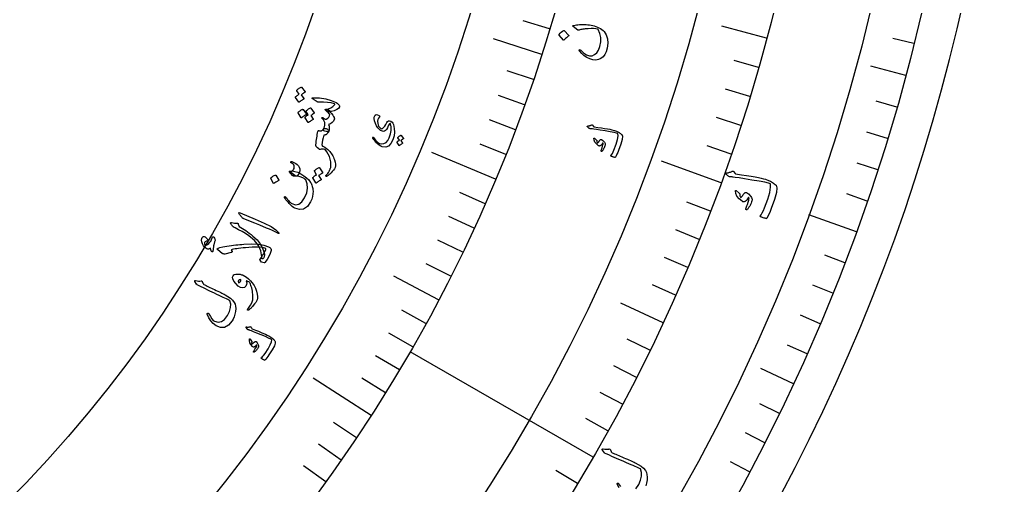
# Model space of a CAD drawing. Header units: millimetres. Extents: x -68 to 68, y -68 to 78.
# Drawn here: x 32.75 to 67.5, y -31.52 to -15.17 of the extents above; entities that cross this region are included whole.
import ezdxf

# ---------------------------------------------------------------- set-up
doc = ezdxf.new("R2010")
doc.units = ezdxf.units.MM
for name, color, linetype in [('CUT_OUTER', 1, 'Continuous'), ('ENGRAVE', 7, 'Continuous'), ('ENGRAVE_FINE', 8, 'Continuous'), ('TEXT', 5, 'Continuous')]:
    doc.layers.add(name, color=color, linetype=linetype)

msp = doc.modelspace()

# ---------------------------------------------------------------- linework, layer by layer
at = {"layer": 'CUT_OUTER'}
msp.add_arc((0.0002, -0.0002), 67.4998, 179.843006, 0.000133, dxfattribs=at)
at = {"layer": 'ENGRAVE'}
for points in [[(59.006, -15.8106), (57.4282, -15.3878)], [(51.1009, -16.3817), (49.404, -15.8377)], [(63.896, -17.1209), (62.6735, -16.7933)], [(49.4796, -20.7711), (47.239, -19.8305)], [(57.4035, -20.8932), (55.3103, -20.1313)], [(62.1607, -22.6246), (60.4956, -22.0186)], [(47.4763, -25.0133), (45.8997, -24.1827)], [(55.3641, -25.8167), (53.8836, -25.1263)], [(52.9033, -30.5437), (46.4731, -26.8313)], [(59.9523, -27.9562), (58.8052, -27.4213)], [(45.1039, -29.0741), (43.0615, -27.7575)]]:
    msp.add_lwpolyline(points, dxfattribs=at)
for radius in [66.15, 66.15, 64.3781, 61.0875, 61.0875, 58.4888, 53.6625, 53.6625, 50.8275, 45.5625, 45.5625]:
    msp.add_circle((0, 0), radius, dxfattribs=at)
at = {"layer": 'ENGRAVE_FINE'}
for points in [[(51.3785, -15.4892), (50.4479, -15.2086)], [(64.1851, -16.0031), (63.4482, -15.8194)], [(58.7211, -16.838), (57.8646, -16.5924)], [(50.8077, -17.2696), (49.8874, -16.9568)], [(58.4183, -17.8603), (57.5662, -17.5998)], [(50.4989, -18.1529), (49.5842, -17.8241)], [(63.5875, -18.2334), (62.8575, -18.0241)], [(50.1745, -19.031), (49.2657, -18.6863)], [(58.0977, -18.8771), (57.2503, -18.6017)], [(63.2596, -19.3404), (62.5334, -19.1184)], [(49.8347, -19.9039), (48.9321, -19.5433)], [(57.7594, -19.8881), (56.9169, -19.5981)], [(62.9124, -20.4415), (62.1902, -20.2068)], [(49.1091, -21.6324), (48.2196, -21.2406)], [(62.5461, -21.5363), (61.8281, -21.2891)], [(57.0301, -21.8918), (56.1983, -21.5725)], [(48.7234, -22.4876), (47.8409, -22.0802)], [(56.6393, -22.8838), (55.8132, -22.55)], [(48.3227, -23.3363), (47.4474, -22.9136)], [(56.2313, -23.8688), (55.4112, -23.5206)], [(61.7563, -23.706), (61.0474, -23.4339)], [(47.9069, -24.1783), (47.0392, -23.7403)], [(55.8062, -24.8465), (54.9922, -24.4841)], [(61.3332, -24.7802), (60.6291, -24.4958)], [(47.0309, -25.841), (46.179, -25.373)], [(60.8914, -25.8469), (60.1924, -25.5502)], [(46.5708, -26.6613), (45.7273, -26.1783)], [(54.9051, -26.779), (54.1043, -26.3884)], [(60.431, -26.9056), (59.7373, -26.5968)], [(46.0962, -27.4737), (45.2613, -26.976)], [(54.4294, -27.7331), (53.6355, -27.3286)], [(45.6072, -28.278), (44.7811, -27.7658)], [(53.9371, -28.6788), (53.1504, -28.2605)], [(59.4552, -28.9983), (58.7727, -28.6654)], [(53.4283, -29.6158), (52.649, -29.1838)], [(44.5865, -29.8615), (43.7789, -29.3206)], [(58.9401, -30.0315), (58.2635, -29.6867)], [(44.0551, -30.6401), (43.2571, -30.0851)], [(43.5098, -31.4096), (42.7217, -30.8407)], [(58.407, -31.0555), (57.7365, -30.699)], [(52.3622, -31.4624), (51.5985, -31.0035)]]:
    msp.add_lwpolyline(points, dxfattribs=at)
at = {"layer": 'TEXT'}
for points in [[(51.7175, -15.7029), (51.7153, -15.699), (51.7147, -15.6941), (51.7158, -15.6885), (51.7184, -15.682), (51.7522, -15.6407), (51.7896, -15.6033), (51.8304, -15.57), (51.8747, -15.5406), (51.8808, -15.5383), (51.8863, -15.5381), (51.8911, -15.54), (51.8953, -15.5441), (52.0493, -15.7156), (52.0525, -15.7212), (52.052, -15.7271), (52.0476, -15.7331), (52.0395, -15.7393), (52.0324, -15.7447), (52.0217, -15.7533), (52.0073, -15.7651), (51.9892, -15.7801), (51.9673, -15.7986), (51.9416, -15.821), (51.9119, -15.8471), (51.8784, -15.877), (51.8732, -15.8808), (51.8687, -15.8821), (51.865, -15.8809), (51.862, -15.8773)], [(52.2249, -15.3625), (52.2729, -15.3543), (52.3226, -15.3472), (52.3739, -15.3412), (52.427, -15.3363), (52.4819, -15.333), (52.539, -15.3316), (52.5983, -15.3321), (52.6596, -15.3346), (52.7202, -15.3389), (52.7794, -15.3459), (52.8374, -15.3556), (52.8942, -15.3678), (52.9498, -15.3828), (53.0044, -15.4005), (53.0581, -15.421), (53.1108, -15.4443), (53.1647, -15.4732), (53.2131, -15.5052), (53.2558, -15.5404), (53.2929, -15.5788), (53.3687, -15.6947), (53.4124, -15.8312), (53.4236, -15.9881), (53.4023, -16.1652), (53.3682, -16.2877), (53.3196, -16.3894), (53.2566, -16.47), (53.1793, -16.5296), (53.0925, -16.5654), (52.9995, -16.5796), (52.9003, -16.5723), (52.795, -16.5436), (52.689, -16.4949), (52.5923, -16.4319), (52.5048, -16.3546), (52.4264, -16.2632), (52.4183, -16.25), (52.415, -16.2387), (52.4166, -16.2293), (52.423, -16.2216), (52.4333, -16.2159), (52.4448, -16.2169), (52.4576, -16.2248), (52.4717, -16.2394), (52.5755, -16.3386), (52.6766, -16.4032), (52.7753, -16.4333), (52.8716, -16.4285), (52.9588, -16.3921), (53.0337, -16.3253), (53.096, -16.2283), (53.1455, -16.1011), (53.1776, -15.9389), (53.1784, -15.7863), (53.1479, -15.6433), (53.0861, -15.5102), (53.0835, -15.5071), (53.0792, -15.5041), (53.073, -15.5013), (53.0652, -15.4987), (53.0018, -15.4841), (52.9254, -15.4761), (52.8359, -15.4746), (52.7333, -15.4797), (52.6811, -15.4842), (52.6323, -15.4891), (52.587, -15.4942), (52.5451, -15.4996), (52.5068, -15.5056), (52.4721, -15.5123), (52.4411, -15.5197), (52.4138, -15.5278), (52.3998, -15.5314), (52.3876, -15.5321), (52.3772, -15.53), (52.3687, -15.5252), (52.2066, -15.3971), (52.1979, -15.387), (52.1981, -15.3779), (52.2071, -15.3697), (52.2249, -15.3625)], [(42.4899, -17.661), (42.4884, -17.6573), (42.4883, -17.6531), (42.4897, -17.6482), (42.4926, -17.6428), (42.5088, -17.6257), (42.5255, -17.6097), (42.5427, -17.5945), (42.5605, -17.5804), (42.5789, -17.5671), (42.5983, -17.5546), (42.6186, -17.543), (42.6397, -17.5321), (42.6454, -17.5307), (42.6506, -17.5312), (42.6553, -17.5336), (42.6596, -17.5379), (42.7792, -17.7035), (42.7802, -17.7071), (42.7786, -17.7111), (42.7743, -17.7156), (42.7673, -17.7204), (42.7615, -17.7233), (42.7531, -17.7285), (42.7421, -17.7359), (42.7284, -17.7456), (42.7119, -17.7575), (42.6924, -17.7719), (42.6699, -17.7886), (42.6443, -17.8076), (42.7359, -17.9383), (42.7382, -17.9436), (42.7371, -17.9486), (42.7328, -17.9535), (42.7251, -17.9582), (42.7184, -17.9622), (42.7082, -17.9687), (42.6945, -17.9777), (42.6773, -17.9892), (42.6564, -18.0034), (42.6318, -18.0205), (42.6034, -18.0406), (42.5713, -18.0637), (42.5668, -18.0656), (42.563, -18.0656), (42.56, -18.0639), (42.5578, -18.0604), (42.4468, -17.8945), (42.4452, -17.8908), (42.4451, -17.8865), (42.4466, -17.8817), (42.4495, -17.8762), (42.4625, -17.8614), (42.4761, -17.8475), (42.4905, -17.8345), (42.5056, -17.8223), (42.5213, -17.811), (42.5374, -17.8005), (42.5539, -17.7908), (42.5709, -17.7818)], [(43.0493, -17.9057), (43.2904, -17.9135), (43.5077, -17.9445), (43.7014, -17.9993), (43.8712, -18.0782), (43.8824, -18.0845), (43.8938, -18.0916), (43.9053, -18.0995), (43.9169, -18.1083), (43.9284, -18.1176), (43.9396, -18.1273), (43.9506, -18.1374), (43.9612, -18.1478), (43.9786, -18.1686), (43.9887, -18.189), (43.9916, -18.209), (43.9872, -18.2284), (43.9523, -18.2796), (43.8927, -18.3246), (43.8085, -18.3631), (43.6995, -18.3952), (43.6835, -18.3987), (43.6644, -18.3991), (43.6423, -18.3963), (43.6172, -18.3904), (43.6053, -18.3865), (43.5935, -18.3826), (43.582, -18.3785), (43.5706, -18.3744), (43.5594, -18.3701), (43.5486, -18.3655), (43.5381, -18.3605), (43.5278, -18.3552), (43.5106, -18.3445), (43.4993, -18.3345), (43.494, -18.3251), (43.4946, -18.3163), (43.4977, -18.3125), (43.5036, -18.3096), (43.5123, -18.3075), (43.5236, -18.3062), (43.6085, -18.295), (43.688, -18.2646), (43.7621, -18.215), (43.8308, -18.1461), (43.8325, -18.1403), (43.8305, -18.1348), (43.8246, -18.1296), (43.8149, -18.1246), (43.704, -18.0896), (43.5741, -18.0683), (43.4252, -18.0605), (43.2574, -18.0661), (43.2457, -18.0638), (43.2278, -18.0568), (43.2039, -18.0451), (43.1739, -18.0288), (43.1568, -18.0188), (43.1395, -18.008), (43.1221, -17.9964), (43.1047, -17.9839), (43.0872, -17.971), (43.0699, -17.9581), (43.0528, -17.9451), (43.0359, -17.932), (43.0319, -17.9285), (43.0297, -17.9245), (43.0293, -17.92), (43.0306, -17.9151), (43.033, -17.9114), (43.037, -17.9086), (43.0424, -17.9067), (43.0493, -17.9057)], [(42.5361, -18.4416), (42.5345, -18.4379), (42.5345, -18.4336), (42.536, -18.4288), (42.539, -18.4233), (42.5555, -18.4064), (42.5725, -18.3904), (42.5901, -18.3754), (42.6081, -18.3614), (42.6268, -18.3482), (42.6464, -18.3359), (42.6669, -18.3245), (42.6883, -18.3138), (42.6952, -18.3119), (42.7009, -18.3119), (42.7055, -18.3139), (42.709, -18.3178), (42.8258, -18.4859), (42.8271, -18.4908), (42.8253, -18.4956), (42.8205, -18.5003), (42.8126, -18.5049), (42.8059, -18.5089), (42.7956, -18.5154), (42.7818, -18.5243), (42.7644, -18.5357), (42.7433, -18.5498), (42.7185, -18.5668), (42.6898, -18.5868), (42.6574, -18.6098), (42.6524, -18.6125), (42.6484, -18.6132), (42.6453, -18.6118), (42.643, -18.6084)], [(42.8159, -18.3932), (42.8144, -18.3894), (42.8144, -18.3851), (42.8159, -18.3802), (42.8189, -18.3748), (42.8354, -18.3577), (42.8524, -18.3415), (42.8699, -18.3264), (42.8879, -18.3122), (42.9066, -18.2989), (42.9262, -18.2864), (42.9467, -18.2748), (42.9681, -18.264), (42.9738, -18.2626), (42.979, -18.2631), (42.9837, -18.2656), (42.9879, -18.27), (43.1051, -18.4382), (43.106, -18.4419), (43.1043, -18.4459), (43.0999, -18.4504), (43.0928, -18.4552), (43.0881, -18.4584), (43.0807, -18.4633), (43.0706, -18.47), (43.0579, -18.4786), (43.0427, -18.489), (43.0252, -18.5013), (43.0052, -18.5154), (42.9829, -18.5315), (43.0689, -18.6553), (43.0702, -18.6602), (43.0684, -18.665), (43.0636, -18.6697), (43.0556, -18.6743), (43.0489, -18.6784), (43.0386, -18.6849), (43.0247, -18.6939), (43.0073, -18.7054), (42.9861, -18.7196), (42.9612, -18.7367), (42.9325, -18.7569), (42.8999, -18.7799), (42.8953, -18.7818), (42.8916, -18.7819), (42.8886, -18.7801), (42.8864, -18.7765), (42.7799, -18.609), (42.7784, -18.6052), (42.7784, -18.6009), (42.78, -18.596), (42.783, -18.5906), (42.7947, -18.5785), (42.8067, -18.5667), (42.8191, -18.5552), (42.8318, -18.544), (42.8449, -18.5333), (42.8586, -18.5232), (42.8727, -18.5138), (42.8872, -18.5051)], [(43.5053, -18.3085), (43.537, -18.3069), (43.5702, -18.3134), (43.605, -18.328), (43.6413, -18.3508), (43.6552, -18.3614), (43.6622, -18.3689), (43.6626, -18.3732), (43.6562, -18.3744), (43.6455, -18.3748), (43.6402, -18.377), (43.6403, -18.3813), (43.6457, -18.3875), (43.7064, -18.4551), (43.7531, -18.5139), (43.7858, -18.5637), (43.8046, -18.6045), (43.8099, -18.621), (43.8124, -18.6373), (43.8123, -18.6534), (43.8094, -18.6692), (43.7817, -18.7278), (43.7377, -18.7772), (43.6774, -18.8173), (43.6008, -18.8481), (43.623, -18.9108), (43.6325, -18.9717), (43.6295, -19.0306), (43.6138, -19.0874), (43.6, -19.0988), (43.5722, -19.1013), (43.5306, -19.0948), (43.4751, -19.0794), (43.4442, -19.0654), (43.4257, -19.0483), (43.4194, -19.0282), (43.4253, -19.0049), (43.4385, -18.979), (43.4498, -18.9539), (43.4593, -18.9298), (43.467, -18.9066), (43.4729, -18.8845), (43.4772, -18.8637), (43.4798, -18.8443), (43.4807, -18.8262), (43.4736, -18.7765), (43.4554, -18.729), (43.4264, -18.6838), (43.3864, -18.6407), (43.375, -18.629), (43.3698, -18.6186), (43.3708, -18.6097), (43.378, -18.6023), (43.3889, -18.597), (43.3997, -18.5966), (43.4106, -18.6013), (43.4216, -18.611), (43.4518, -18.6383), (43.4784, -18.6553), (43.5014, -18.662), (43.5206, -18.6584), (43.5766, -18.6221), (43.6172, -18.5836), (43.6426, -18.5429), (43.6527, -18.5001), (43.652, -18.497), (43.6502, -18.4928), (43.6474, -18.4875), (43.6434, -18.4812), (43.6322, -18.4685), (43.6042, -18.4403), (43.5595, -18.3967), (43.498, -18.3376), (43.4957, -18.3348), (43.494, -18.331), (43.4931, -18.3262), (43.4928, -18.3206), (43.4941, -18.3163), (43.4967, -18.3129), (43.5004, -18.3103), (43.5053, -18.3085)], [(45.3966, -18.5809), (45.3627, -18.6201), (45.3412, -18.6706), (45.3321, -18.7324), (45.3354, -18.8055), (45.3465, -18.8557), (45.3656, -18.9017), (45.3926, -18.9433), (45.4275, -18.9807), (45.4353, -18.9863), (45.4442, -18.9902), (45.4542, -18.9925), (45.4653, -18.9932), (45.5047, -18.9834), (45.543, -18.9553), (45.5802, -18.9089), (45.6163, -18.8442), (45.6511, -18.78), (45.6841, -18.7365), (45.7153, -18.7138), (45.7449, -18.7118), (45.7969, -18.7316), (45.8386, -18.7605), (45.8699, -18.7987), (45.8908, -18.8462), (45.9188, -18.9816), (45.9247, -19.1162), (45.9085, -19.2501), (45.8702, -19.383), (45.8021, -19.5171), (45.7171, -19.6027), (45.6153, -19.6398), (45.4969, -19.6285), (45.439, -19.6058), (45.3807, -19.5709), (45.3218, -19.5236), (45.2623, -19.4641), (45.2467, -19.4456), (45.2318, -19.4272), (45.2177, -19.4087), (45.2045, -19.3903), (45.192, -19.3719), (45.1802, -19.3532), (45.1691, -19.3343), (45.1587, -19.3152), (45.1551, -19.3058), (45.155, -19.2988), (45.1584, -19.294), (45.1655, -19.2917), (45.1728, -19.2918), (45.1794, -19.2939), (45.1852, -19.2979), (45.1901, -19.3038), (45.2583, -19.4012), (45.3273, -19.4713), (45.3973, -19.514), (45.4682, -19.5293), (45.555, -19.5175), (45.6297, -19.4774), (45.6924, -19.4091), (45.7428, -19.3125), (45.7867, -19.18), (45.8088, -19.0535), (45.8093, -18.9331), (45.7882, -18.819), (45.7855, -18.8116), (45.7814, -18.8075), (45.7759, -18.8068), (45.7691, -18.8095), (45.7521, -18.8248), (45.7307, -18.8546), (45.705, -18.899), (45.6748, -18.9579), (45.6415, -19.0167), (45.6075, -19.058), (45.573, -19.0818), (45.5379, -19.0882), (45.502, -19.0829), (45.467, -19.0709), (45.433, -19.0523), (45.3999, -19.027), (45.34, -18.9651), (45.2909, -18.8936), (45.2525, -18.8125), (45.2248, -18.7219), (45.2191, -18.6985), (45.2148, -18.6763), (45.2121, -18.6554), (45.2109, -18.6358), (45.2112, -18.6175), (45.2127, -18.6005), (45.2155, -18.5849), (45.2196, -18.5706), (45.2466, -18.5192), (45.2835, -18.4961), (45.3305, -18.5012), (45.3876, -18.5345), (45.4012, -18.5477), (45.4073, -18.5598), (45.4058, -18.5709), (45.3966, -18.5809)], [(43.6157, -19.0832), (43.5997, -19.1157), (43.5824, -19.1435), (43.5636, -19.1666), (43.5435, -19.185), (43.5333, -19.1927), (43.5223, -19.1993), (43.5105, -19.2047), (43.498, -19.209), (43.4848, -19.2126), (43.4712, -19.2158), (43.4572, -19.2186), (43.4426, -19.2211), (43.4167, -19.3147), (43.397, -19.4024), (43.3836, -19.4841), (43.3764, -19.5599), (43.3779, -19.5771), (43.384, -19.5917), (43.3947, -19.6037), (43.4101, -19.613), (43.4746, -19.6485), (43.5311, -19.6855), (43.5797, -19.724), (43.6204, -19.764), (43.6504, -19.7991), (43.6789, -19.8356), (43.7058, -19.8734), (43.7311, -19.9127), (43.7547, -19.9532), (43.7765, -19.9951), (43.7963, -20.0383), (43.8143, -20.0827), (43.8412, -20.1656), (43.8537, -20.2391), (43.8519, -20.3033), (43.8359, -20.3579), (43.8104, -20.4056), (43.7783, -20.4532), (43.7396, -20.5005), (43.6943, -20.5476), (43.6702, -20.5697), (43.6476, -20.5896), (43.6266, -20.6073), (43.607, -20.6227), (43.589, -20.6362), (43.5727, -20.6479), (43.558, -20.6577), (43.5449, -20.6657), (43.5351, -20.6696), (43.5262, -20.6704), (43.5182, -20.6681), (43.511, -20.6625), (43.5064, -20.6552), (43.5062, -20.6473), (43.5103, -20.639), (43.5188, -20.6301), (43.5529, -20.5957), (43.5813, -20.5634), (43.6039, -20.5333), (43.6207, -20.5052), (43.6287, -20.4903), (43.6365, -20.4743), (43.6443, -20.457), (43.652, -20.4386), (43.6595, -20.419), (43.667, -20.3983), (43.6744, -20.3764), (43.6817, -20.3533), (43.6907, -20.3015), (43.6906, -20.2364), (43.6814, -20.1583), (43.663, -20.0671), (43.6349, -19.9728), (43.5967, -19.8852), (43.5484, -19.8044), (43.49, -19.7304), (43.4876, -19.7274), (43.4847, -19.7255), (43.4814, -19.7246), (43.4775, -19.7247), (43.4315, -19.7181), (43.3886, -19.7161), (43.3485, -19.7185), (43.3115, -19.7254), (43.2908, -19.7226), (43.2611, -19.7037), (43.2224, -19.6687), (43.1746, -19.6176), (43.1665, -19.6052), (43.1612, -19.5919), (43.1588, -19.5778), (43.1594, -19.5627), (43.1669, -19.4999), (43.1749, -19.4381), (43.1831, -19.3776), (43.1918, -19.3181), (43.201, -19.2597), (43.211, -19.2019), (43.222, -19.1449), (43.2337, -19.0886), (43.2379, -19.0757), (43.2445, -19.067), (43.2536, -19.0626), (43.2653, -19.0624), (43.2891, -19.0679), (43.3117, -19.0704), (43.3332, -19.0698), (43.3535, -19.0662), (43.3721, -19.0579), (43.3906, -19.0443), (43.409, -19.0252), (43.4272, -19.0007), (43.4387, -18.9898), (43.454, -18.9836), (43.4732, -18.9823), (43.4961, -18.9857), (43.5204, -18.9929), (43.5436, -19.0027), (43.5656, -19.0151), (43.5865, -19.0302), (43.6027, -19.0454), (43.613, -19.0594), (43.6173, -19.072), (43.6157, -19.0832)], [(52.7185, -18.9014), (52.7386, -18.8987), (52.7578, -18.8953), (52.7764, -18.8912), (52.7942, -18.8865), (52.8113, -18.8808), (52.8277, -18.8743), (52.8434, -18.8669), (52.8584, -18.8586), (52.8661, -18.8561), (52.8737, -18.857), (52.8811, -18.8614), (52.8885, -18.8693), (52.9258, -18.9142), (52.93, -18.9188), (52.9336, -18.9223), (52.9368, -18.9247), (52.9394, -18.9261), (53.0766, -18.9462), (53.2003, -18.9651), (53.3105, -18.9829), (53.4072, -18.9995), (53.4902, -19.0151), (53.5595, -19.0297), (53.6149, -19.0434), (53.6566, -19.0562), (53.734, -19.0837), (53.758, -19.0938), (53.7818, -19.1051), (53.8052, -19.1177), (53.8282, -19.1315), (53.851, -19.1466), (53.8733, -19.1631), (53.8952, -19.181), (53.9167, -19.2004), (53.9371, -19.2615), (53.9247, -19.3759), (53.8793, -19.5434), (53.8003, -19.7638), (53.7727, -19.8315), (53.7453, -19.8935), (53.7182, -19.9498), (53.6914, -20.0003), (53.6875, -20.0043), (53.6832, -20.0066), (53.6784, -20.0072), (53.6731, -20.006), (53.6485, -19.9985), (53.6262, -19.9915), (53.6061, -19.985), (53.5884, -19.9789), (53.5727, -19.9734), (53.5588, -19.9682), (53.5469, -19.9633), (53.5368, -19.9588), (53.5313, -19.956), (53.5288, -19.9527), (53.5294, -19.949), (53.5331, -19.9449), (53.5579, -19.9122), (53.5836, -19.8678), (53.6104, -19.8116), (53.638, -19.7436), (53.7132, -19.5378), (53.7618, -19.3732), (53.7841, -19.2498), (53.7805, -19.168), (53.7324, -19.1509), (53.6416, -19.1296), (53.5081, -19.1038), (53.3318, -19.0735), (53.155, -19.0443), (53.021, -19.0226), (52.93, -19.0085), (52.8819, -19.0021), (52.8686, -19.0007), (52.8561, -18.9994), (52.8445, -18.9982), (52.8338, -18.9971), (52.824, -18.9961), (52.8153, -18.9952), (52.8076, -18.9946), (52.801, -18.9941), (52.7869, -18.9921), (52.7743, -18.9879), (52.763, -18.9817), (52.7532, -18.9734), (52.7039, -18.9224), (52.7007, -18.9185), (52.699, -18.9149), (52.6987, -18.9116), (52.6999, -18.9087), (52.7032, -18.9057), (52.7075, -18.9035), (52.7126, -18.9021), (52.7185, -18.9014)], [(46.0448, -19.3141), (46.0438, -19.3116), (46.0437, -19.3086), (46.0447, -19.3053), (46.0467, -19.3015), (46.0578, -19.2896), (46.0692, -19.2784), (46.081, -19.2679), (46.093, -19.258), (46.1056, -19.2487), (46.1187, -19.24), (46.1324, -19.2318), (46.1468, -19.2242), (46.1506, -19.2232), (46.1541, -19.2235), (46.1572, -19.2251), (46.16, -19.228), (46.2382, -19.3414), (46.2389, -19.3438), (46.2377, -19.3466), (46.2348, -19.3497), (46.23, -19.3531), (46.2261, -19.3551), (46.2204, -19.3587), (46.213, -19.3639), (46.2037, -19.3706), (46.1925, -19.379), (46.1792, -19.389), (46.164, -19.4007), (46.1466, -19.414), (46.2066, -19.5033), (46.2081, -19.5068), (46.2073, -19.5103), (46.2044, -19.5137), (46.1991, -19.517), (46.1946, -19.5198), (46.1877, -19.5244), (46.1785, -19.5307), (46.1668, -19.5387), (46.1527, -19.5486), (46.136, -19.5606), (46.1168, -19.5747), (46.095, -19.5909), (46.0919, -19.5922), (46.0894, -19.5923), (46.0874, -19.5911), (46.086, -19.5887), (46.0132, -19.4754), (46.0122, -19.4728), (46.0122, -19.4699), (46.0132, -19.4666), (46.0152, -19.4628), (46.0241, -19.4525), (46.0334, -19.4427), (46.0432, -19.4336), (46.0534, -19.4252), (46.0641, -19.4172), (46.075, -19.4099), (46.0862, -19.403), (46.0977, -19.3967)], [(52.9334, -19.3323), (52.9349, -19.3296), (52.937, -19.3275), (52.9397, -19.326), (52.9431, -19.3253), (52.9458, -19.3256), (52.9485, -19.3264), (52.9513, -19.3276), (52.9542, -19.3293), (53.0257, -19.3925), (53.0327, -19.3996), (53.0376, -19.4062), (53.0405, -19.4122), (53.0414, -19.4178), (53.0399, -19.4394), (53.0411, -19.4588), (53.0452, -19.4759), (53.0522, -19.4907), (53.0571, -19.495), (53.0643, -19.4943), (53.0737, -19.4887), (53.0854, -19.4781), (53.0916, -19.4705), (53.0978, -19.4625), (53.1039, -19.4542), (53.1098, -19.4455), (53.1158, -19.4363), (53.1217, -19.4265), (53.1276, -19.4162), (53.1334, -19.4054), (53.1645, -19.3718), (53.2033, -19.3715), (53.2498, -19.4046), (53.3039, -19.4712), (53.3183, -19.4958), (53.3282, -19.5183), (53.3338, -19.5388), (53.3349, -19.5572), (53.3322, -19.576), (53.3248, -19.6007), (53.3128, -19.6312), (53.2961, -19.6676), (53.2872, -19.686), (53.2781, -19.7032), (53.2687, -19.7192), (53.2591, -19.734), (53.2495, -19.7478), (53.2403, -19.7605), (53.2315, -19.7722), (53.223, -19.783), (53.216, -19.789), (53.2092, -19.7926), (53.2026, -19.7938), (53.1962, -19.7926), (53.1903, -19.7894), (53.187, -19.7848), (53.1862, -19.7789), (53.1878, -19.7717), (53.1945, -19.7494), (53.2024, -19.7242), (53.2115, -19.6961), (53.222, -19.6651), (53.2414, -19.6074), (53.2544, -19.5615), (53.2609, -19.5274), (53.2611, -19.5053), (53.2602, -19.5021), (53.2582, -19.4998), (53.2552, -19.4985), (53.2513, -19.4981), (53.2485, -19.4987), (53.2455, -19.5005), (53.2423, -19.5035), (53.2388, -19.5078), (53.2111, -19.5491), (53.1986, -19.5661), (53.1856, -19.5797), (53.172, -19.59), (53.1578, -19.597), (53.1424, -19.6017), (53.1281, -19.6025), (53.1147, -19.5994), (53.1022, -19.5925), (53.0239, -19.5312), (52.9696, -19.4675), (52.9395, -19.4012), (52.9334, -19.3323)], [(42.2769, -20.1645), (42.2832, -20.1552), (42.2914, -20.15), (42.3015, -20.1488), (42.3134, -20.1517), (42.3874, -20.1817), (42.4509, -20.2165), (42.5039, -20.2561), (42.5464, -20.3006), (42.5765, -20.3495), (42.5927, -20.4025), (42.5947, -20.4597), (42.5827, -20.5209), (42.5688, -20.5613), (42.5504, -20.5969), (42.5277, -20.6279), (42.5005, -20.6541), (42.4863, -20.6609), (42.4693, -20.6606), (42.4494, -20.6532), (42.4267, -20.6386), (42.2853, -20.5319), (42.2747, -20.5237), (42.2675, -20.5162), (42.2638, -20.5095), (42.2635, -20.5035), (42.2663, -20.4984), (42.2718, -20.4943), (42.28, -20.4911), (42.2909, -20.489), (42.3159, -20.482), (42.3389, -20.4686), (42.3598, -20.4488), (42.3788, -20.4227), (42.3934, -20.393), (42.4013, -20.3627), (42.4026, -20.3317), (42.3971, -20.3), (42.3837, -20.2685), (42.362, -20.241), (42.3321, -20.2174), (42.294, -20.1977), (42.2829, -20.1909), (42.2763, -20.183), (42.2743, -20.1742), (42.2769, -20.1645)], [(42.6356, -20.5795), (42.7413, -20.6459), (42.8327, -20.7182), (42.9098, -20.7965), (42.9724, -20.8809), (42.9905, -20.913), (43.0067, -20.9469), (43.0209, -20.9825), (43.033, -21.02), (43.0431, -21.0594), (43.051, -21.1009), (43.0568, -21.1444), (43.0604, -21.19), (43.0588, -21.2834), (43.0438, -21.3771), (43.0154, -21.4711), (42.9735, -21.5653), (42.862, -21.7293), (42.7316, -21.8204), (42.5829, -21.8387), (42.4161, -21.7845), (42.3765, -21.7599), (42.3309, -21.7239), (42.2793, -21.6764), (42.2217, -21.6174), (42.1966, -21.5904), (42.1729, -21.5641), (42.1506, -21.5385), (42.1297, -21.5137), (42.11, -21.4895), (42.0915, -21.4659), (42.0741, -21.4429), (42.0578, -21.4205), (42.0543, -21.4142), (42.0528, -21.4077), (42.0534, -21.4009), (42.056, -21.3939), (42.0591, -21.3894), (42.0632, -21.386), (42.0683, -21.3838), (42.0745, -21.3828), (42.0802, -21.3828), (42.0862, -21.3849), (42.0924, -21.389), (42.0989, -21.3952), (42.1351, -21.4402), (42.1686, -21.4808), (42.1994, -21.5167), (42.2275, -21.5482), (42.2533, -21.5749), (42.2769, -21.5966), (42.2984, -21.6134), (42.3178, -21.6253), (42.4457, -21.6661), (42.5627, -21.6471), (42.6686, -21.568), (42.7632, -21.4286), (42.8393, -21.2495), (42.8714, -21.0834), (42.8599, -20.9308), (42.8047, -20.7917), (42.8014, -20.7864), (42.7967, -20.7808), (42.7905, -20.7748), (42.783, -20.7684), (42.6986, -20.7212), (42.6039, -20.6872), (42.499, -20.6663), (42.3839, -20.6585), (42.3711, -20.6581), (42.3591, -20.6546), (42.348, -20.6481), (42.3377, -20.6385), (42.236, -20.513), (42.2288, -20.503), (42.2269, -20.4952), (42.2302, -20.4897), (42.2387, -20.4865), (42.3258, -20.4798), (42.421, -20.493), (42.5243, -20.5263), (42.6356, -20.5795)], [(43.1136, -20.4866), (43.1123, -20.4828), (43.1125, -20.4784), (43.1142, -20.4735), (43.1174, -20.468), (43.1348, -20.451), (43.1526, -20.4351), (43.1709, -20.4201), (43.1897, -20.4062), (43.2091, -20.3932), (43.2294, -20.3811), (43.2505, -20.3698), (43.2724, -20.3594), (43.2782, -20.3581), (43.2834, -20.3588), (43.288, -20.3615), (43.292, -20.3661), (43.4016, -20.541), (43.4023, -20.5448), (43.4004, -20.5489), (43.3958, -20.5533), (43.3885, -20.558), (43.3825, -20.5608), (43.3737, -20.5658), (43.3622, -20.573), (43.3478, -20.5825), (43.3304, -20.5942), (43.3099, -20.6082), (43.2862, -20.6246), (43.2593, -20.6433), (43.3429, -20.7812), (43.3448, -20.7867), (43.3435, -20.7919), (43.3388, -20.7967), (43.3307, -20.8013), (43.3238, -20.8052), (43.3131, -20.8115), (43.2988, -20.8203), (43.2807, -20.8315), (43.2588, -20.8453), (43.233, -20.862), (43.2032, -20.8817), (43.1694, -20.9043), (43.1647, -20.906), (43.1609, -20.906), (43.158, -20.9041), (43.156, -20.9004), (43.0552, -20.7255), (43.0538, -20.7216), (43.054, -20.7172), (43.0558, -20.7123), (43.0591, -20.7068), (43.0731, -20.692), (43.0877, -20.6782), (43.103, -20.6653), (43.119, -20.6533), (43.1354, -20.6423), (43.1523, -20.632), (43.1695, -20.6226), (43.1872, -20.614)], [(57.5969, -20.5491), (57.626, -20.5452), (57.654, -20.5404), (57.681, -20.5344), (57.7068, -20.5275), (57.7316, -20.5194), (57.7554, -20.51), (57.7782, -20.4992), (57.8001, -20.4872), (57.8112, -20.4835), (57.8222, -20.4849), (57.8331, -20.4912), (57.8437, -20.5026), (57.8983, -20.5677), (57.9043, -20.5743), (57.9097, -20.5793), (57.9142, -20.5829), (57.9181, -20.5849), (58.1176, -20.6139), (58.2976, -20.6411), (58.4579, -20.6667), (58.5986, -20.6906), (58.7194, -20.713), (58.8202, -20.734), (58.9009, -20.7538), (58.9615, -20.7722), (59.0742, -20.8119), (59.1092, -20.8265), (59.1438, -20.8429), (59.1779, -20.8611), (59.2115, -20.881), (59.2446, -20.9029), (59.2771, -20.9269), (59.309, -20.953), (59.3404, -20.9811), (59.3702, -21.07), (59.3524, -21.2367), (59.2863, -21.4808), (59.1711, -21.8019), (59.1308, -21.9005), (59.0908, -21.9908), (59.0511, -22.0727), (59.0119, -22.1461), (59.0063, -22.152), (58.9999, -22.1554), (58.993, -22.1562), (58.9853, -22.1545), (58.9496, -22.1435), (58.9171, -22.1332), (58.888, -22.1236), (58.8622, -22.1148), (58.8393, -22.1066), (58.8192, -22.099), (58.8019, -22.0919), (58.7872, -22.0853), (58.7792, -22.0812), (58.7756, -22.0764), (58.7765, -22.071), (58.7819, -22.065), (58.818, -22.0175), (58.8557, -21.9529), (58.8947, -21.8712), (58.9351, -21.7723), (59.0447, -21.4728), (59.1153, -21.2331), (59.1476, -21.0535), (59.1422, -20.9344), (59.0722, -20.9097), (58.94, -20.8789), (58.7457, -20.8418), (58.4893, -20.7982), (58.232, -20.756), (58.0372, -20.7247), (57.9048, -20.7042), (57.8348, -20.6949), (57.8154, -20.6929), (57.7973, -20.6911), (57.7805, -20.6893), (57.7649, -20.6877), (57.7506, -20.6862), (57.738, -20.685), (57.7268, -20.684), (57.7172, -20.6833), (57.6967, -20.6804), (57.6783, -20.6744), (57.6619, -20.6654), (57.6476, -20.6533), (57.5757, -20.5794), (57.571, -20.5738), (57.5685, -20.5687), (57.5681, -20.5639), (57.5698, -20.5596), (57.5747, -20.5554), (57.5808, -20.5522), (57.5882, -20.5501), (57.5969, -20.5491)], [(41.5731, -20.7416), (41.5718, -20.7378), (41.572, -20.7335), (41.5738, -20.7287), (41.577, -20.7234), (41.6126, -20.6923), (41.6507, -20.6651), (41.6912, -20.642), (41.7342, -20.6228), (41.7398, -20.6217), (41.7446, -20.6223), (41.7485, -20.6247), (41.7516, -20.6289), (41.8601, -20.8012), (41.862, -20.8066), (41.8606, -20.8117), (41.856, -20.8163), (41.8479, -20.8205), (41.841, -20.8242), (41.8304, -20.8301), (41.8161, -20.8383), (41.7981, -20.8488), (41.7763, -20.8618), (41.7505, -20.8775), (41.7208, -20.896), (41.6872, -20.9172), (41.6821, -20.9197), (41.678, -20.9202), (41.6749, -20.9187), (41.6729, -20.9151)], [(57.9106, -21.1736), (57.9127, -21.1696), (57.9158, -21.1665), (57.9198, -21.1645), (57.9247, -21.1634), (57.9286, -21.1639), (57.9326, -21.165), (57.9366, -21.1668), (57.9408, -21.1693), (58.0448, -21.2611), (58.055, -21.2714), (58.0622, -21.2809), (58.0664, -21.2897), (58.0677, -21.2977), (58.0654, -21.3291), (58.0673, -21.3573), (58.0733, -21.3821), (58.0834, -21.4036), (58.0905, -21.4098), (58.1009, -21.4088), (58.1146, -21.4007), (58.1316, -21.3854), (58.1407, -21.3744), (58.1497, -21.3628), (58.1585, -21.3507), (58.1672, -21.3381), (58.1758, -21.3248), (58.1844, -21.3106), (58.193, -21.2957), (58.2015, -21.2799), (58.2467, -21.2312), (58.3031, -21.2309), (58.3707, -21.279), (58.4495, -21.3758), (58.4703, -21.4115), (58.4848, -21.4442), (58.4929, -21.474), (58.4945, -21.5008), (58.4905, -21.5281), (58.4798, -21.5639), (58.4623, -21.6083), (58.438, -21.6611), (58.425, -21.6878), (58.4116, -21.7128), (58.398, -21.736), (58.3839, -21.7575), (58.37, -21.7774), (58.3566, -21.7959), (58.3437, -21.8129), (58.3314, -21.8286), (58.3211, -21.8372), (58.3112, -21.8424), (58.3016, -21.8441), (58.2923, -21.8424), (58.2839, -21.8376), (58.279, -21.831), (58.2778, -21.8224), (58.2803, -21.812), (58.29, -21.7796), (58.3015, -21.743), (58.3149, -21.7022), (58.3301, -21.6573), (58.3584, -21.5734), (58.3774, -21.5068), (58.3869, -21.4574), (58.3872, -21.4252), (58.3858, -21.4205), (58.383, -21.4172), (58.3787, -21.4153), (58.3729, -21.4148), (58.3688, -21.4156), (58.3645, -21.4182), (58.3598, -21.4226), (58.3547, -21.4288), (58.3145, -21.4888), (58.2963, -21.5134), (58.2773, -21.5331), (58.2575, -21.5481), (58.2369, -21.5582), (58.2145, -21.5649), (58.1936, -21.566), (58.1742, -21.5615), (58.1561, -21.5515), (58.0422, -21.4623), (57.9633, -21.3697), (57.9195, -21.2734), (57.9106, -21.1736)], [(40.4804, -22.0075), (40.4534, -21.9686), (40.4485, -21.9464), (40.4658, -21.941), (40.5051, -21.9524), (41.0223, -22.1735), (41.3396, -22.3096), (41.5846, -22.4339), (41.7572, -22.5467), (41.8572, -22.6484), (41.8634, -22.6604), (41.8654, -22.6692), (41.8633, -22.6748), (41.8572, -22.6772), (41.8493, -22.6776), (41.8403, -22.676), (41.8301, -22.6724), (41.8186, -22.6668), (41.7315, -22.6196), (41.637, -22.5736), (41.5351, -22.5288), (41.4256, -22.485), (41.3973, -22.4731), (41.3205, -22.4415), (41.1951, -22.3904), (41.0212, -22.3195), (40.6341, -22.1651), (40.6142, -22.1555), (40.5969, -22.1448), (40.5822, -22.133), (40.5701, -22.12)], [(41.3452, -23.3524), (41.3537, -23.3986), (41.3533, -23.4436), (41.3442, -23.4872), (41.3262, -23.5295), (41.312, -23.5516), (41.299, -23.5657), (41.2872, -23.572), (41.2767, -23.5702), (41.2672, -23.5609), (41.2607, -23.5452), (41.2571, -23.5233), (41.2564, -23.4951), (41.2303, -23.2894), (41.1465, -23.0983), (41.0054, -22.9219), (40.8073, -22.7599), (40.6898, -22.6823), (40.5696, -22.6099), (40.4468, -22.5429), (40.3214, -22.4812), (40.285, -22.4633), (40.2571, -22.4473), (40.2377, -22.4331), (40.2268, -22.4208), (40.2144, -22.4007), (40.2034, -22.3829), (40.1937, -22.3674), (40.1853, -22.3543), (40.1783, -22.3434), (40.1727, -22.3346), (40.1686, -22.3278), (40.166, -22.3232), (40.1636, -22.3155), (40.1629, -22.3087), (40.164, -22.303), (40.1668, -22.2982), (40.1725, -22.2934), (40.1782, -22.2905), (40.1839, -22.2895), (40.1894, -22.2904), (40.2504, -22.3051), (40.3011, -22.314), (40.3416, -22.3173), (40.3719, -22.3149), (40.3938, -22.3124), (40.4113, -22.3168), (40.4243, -22.3281), (40.433, -22.3461), (40.4606, -22.4331), (40.5182, -22.4638), (40.5767, -22.4978), (40.6362, -22.535), (40.6966, -22.5755), (40.7582, -22.6193), (40.8211, -22.6663), (40.8854, -22.7164), (40.9509, -22.7698), (41.0916, -22.9028), (41.2043, -23.0442), (41.2889, -23.1941), (41.3452, -23.3524)], [(39.6217, -22.9215), (39.612, -22.9493), (39.6031, -22.9752), (39.595, -22.9991), (39.5877, -23.0211), (39.5814, -23.041), (39.5762, -23.059), (39.5722, -23.0749), (39.5695, -23.0888), (39.5671, -23.1031), (39.5645, -23.1205), (39.5615, -23.141), (39.5583, -23.1645), (39.5548, -23.1912), (39.5513, -23.221), (39.5478, -23.254), (39.5441, -23.2902), (39.5412, -23.3042), (39.5353, -23.3141), (39.5265, -23.32), (39.5148, -23.322), (39.4931, -23.3145), (39.4772, -23.2901), (39.4669, -23.2488), (39.4622, -23.1905), (39.4252, -23.2112), (39.3911, -23.2233), (39.3602, -23.2269), (39.3322, -23.2219), (39.288, -23.1981), (39.2472, -23.1602), (39.2096, -23.1083), (39.1753, -23.0424), (39.1504, -22.9733), (39.1412, -22.912), (39.1475, -22.8583), (39.1696, -22.8122), (39.1903, -22.7914), (39.2134, -22.7824), (39.2388, -22.7853), (39.2667, -22.8), (39.2936, -22.8213), (39.3164, -22.8441), (39.335, -22.8684), (39.3495, -22.894), (39.3575, -22.9159), (39.3573, -22.9317), (39.3491, -22.9416), (39.3327, -22.9455), (39.3104, -22.9478), (39.2911, -22.9544), (39.275, -22.9654), (39.2619, -22.9807), (39.2513, -22.9987), (39.246, -23.0168), (39.2459, -23.0351), (39.2509, -23.0536), (39.2603, -23.0704), (39.2721, -23.0807), (39.2865, -23.0845), (39.3033, -23.0818), (39.351, -23.0624), (39.396, -23.031), (39.4382, -22.9879), (39.4777, -22.9328), (39.4805, -22.9276), (39.4832, -22.9216), (39.4859, -22.9148), (39.4886, -22.9071), (39.4914, -22.8988), (39.4944, -22.8897), (39.4977, -22.88), (39.5011, -22.8696), (39.505, -22.8585), (39.5085, -22.8483), (39.5115, -22.8392), (39.5141, -22.8312), (39.5165, -22.8241), (39.5188, -22.8179), (39.5211, -22.8127), (39.5233, -22.8084), (39.5287, -22.801), (39.5351, -22.796), (39.5423, -22.7935), (39.5504, -22.7934), (39.5576, -22.7945), (39.5638, -22.7966), (39.569, -22.7998), (39.5733, -22.804), (39.5985, -22.8433), (39.615, -22.876), (39.6227, -22.9021), (39.6217, -22.9215)], [(41.1991, -23.5816), (41.2443, -23.5163), (41.2839, -23.4565), (41.3179, -23.402), (41.3462, -23.3529), (41.3691, -23.3092), (41.3869, -23.2709), (41.3994, -23.2378), (41.4068, -23.2102), (41.2853, -23.1751), (41.1254, -23.158), (40.9273, -23.1584), (40.691, -23.1757), (40.6026, -23.1847), (40.5212, -23.1936), (40.4469, -23.2024), (40.3796, -23.2113), (40.3194, -23.2203), (40.2666, -23.2295), (40.2209, -23.2389), (40.1826, -23.2486), (40.2171, -23.3076), (40.2161, -23.3236), (40.2099, -23.336), (40.1986, -23.3447), (40.1821, -23.3497), (39.9578, -23.3985), (39.9332, -23.4006), (39.9099, -23.3977), (39.8879, -23.3897), (39.8673, -23.3766), (39.7114, -23.2491), (39.7008, -23.2395), (39.6944, -23.2307), (39.6921, -23.2227), (39.694, -23.2156), (39.7234, -23.1944), (39.79, -23.1723), (39.894, -23.149), (40.0352, -23.1245), (40.1146, -23.1118), (40.1926, -23.1003), (40.269, -23.0898), (40.344, -23.0804), (40.4174, -23.0722), (40.4893, -23.0651), (40.5597, -23.0591), (40.6286, -23.0542), (40.9032, -23.0461), (41.1389, -23.0581), (41.3356, -23.0908), (41.493, -23.145), (41.5423, -23.1743), (41.5749, -23.2059), (41.5909, -23.2397), (41.5902, -23.2759), (41.555, -23.3823), (41.5066, -23.4873), (41.4449, -23.5908), (41.3699, -23.6927), (41.3626, -23.7018), (41.3551, -23.7082), (41.3476, -23.7118), (41.34, -23.7128), (41.2916, -23.7021), (41.2523, -23.6831), (41.2221, -23.6556), (41.2009, -23.6198), (41.1961, -23.6067), (41.1941, -23.596), (41.1951, -23.5876), (41.1991, -23.5816)], [(40.3418, -24.4337), (40.2804, -24.3479), (40.2447, -24.2738), (40.2347, -24.2112), (40.2503, -24.1603), (40.2719, -24.1354), (40.3027, -24.1174), (40.3427, -24.1061), (40.3919, -24.1017), (40.419, -24.1016), (40.4456, -24.1032), (40.4719, -24.1066), (40.4978, -24.1117), (40.5236, -24.1183), (40.5498, -24.126), (40.5762, -24.1349), (40.603, -24.145), (40.6593, -24.173), (40.7207, -24.2143), (40.7871, -24.269), (40.8585, -24.3371), (40.9273, -24.4161), (40.9862, -24.5035), (41.035, -24.5991), (41.0737, -24.7032), (41.1009, -24.8046), (41.1146, -24.8888), (41.1148, -24.9559), (41.1018, -25.0058), (41.0777, -25.0502), (41.0463, -25.0989), (41.0074, -25.152), (40.9611, -25.2094), (40.9366, -25.2378), (40.9132, -25.2637), (40.8908, -25.2869), (40.8696, -25.3076), (40.8496, -25.3259), (40.831, -25.3422), (40.8138, -25.3564), (40.798, -25.3687), (40.7871, -25.3749), (40.7775, -25.3778), (40.7693, -25.3775), (40.7624, -25.3739), (40.7578, -25.3668), (40.757, -25.3589), (40.76, -25.3503), (40.7668, -25.341), (40.8213, -25.2693), (40.8679, -25.195), (40.9064, -25.1182), (40.937, -25.0389), (40.9437, -25.0128), (40.9482, -24.9821), (40.9505, -24.9468), (40.9505, -24.9069), (40.9482, -24.8625), (40.9437, -24.8135), (40.9368, -24.76), (40.9277, -24.7019), (40.9169, -24.644), (40.9051, -24.591), (40.8923, -24.5429), (40.8786, -24.4996), (40.8637, -24.4613), (40.8475, -24.4279), (40.8301, -24.3995), (40.8113, -24.3761), (40.7716, -24.3594), (40.741, -24.3488), (40.7194, -24.3443), (40.7069, -24.3458), (40.7298, -24.414), (40.7278, -24.4744), (40.7007, -24.5268), (40.6487, -24.5712), (40.5812, -24.5928), (40.5075, -24.577), (40.4277, -24.524), (40.3418, -24.4337)], [(40.5217, -24.2991), (40.4692, -24.307), (40.4383, -24.3291), (40.4288, -24.3654), (40.4406, -24.416), (40.4774, -24.4027), (40.5031, -24.3788), (40.5179, -24.3442), (40.5217, -24.2991)], [(38.9057, -24.3675), (38.9018, -24.3605), (38.9003, -24.3536), (38.901, -24.3468), (38.9039, -24.3402), (38.9089, -24.3347), (38.9154, -24.3316), (38.9235, -24.3307), (38.9332, -24.3322), (38.9886, -24.3424), (39.0388, -24.3476), (39.0836, -24.3478), (39.1232, -24.343), (39.1365, -24.3426), (39.1486, -24.3476), (39.1592, -24.358), (39.1686, -24.3739), (39.1724, -24.3827), (39.1761, -24.391), (39.1797, -24.3991), (39.1832, -24.4067), (39.1864, -24.4138), (39.1894, -24.4204), (39.192, -24.4265), (39.1943, -24.4321), (39.1987, -24.4417), (39.2054, -24.4509), (39.2145, -24.4595), (39.226, -24.4676), (39.2609, -24.4863), (39.2993, -24.5061), (39.3412, -24.5271), (39.3866, -24.5493), (39.4354, -24.5727), (39.4875, -24.5976), (39.5429, -24.6238), (39.6017, -24.6514), (39.6609, -24.6782), (39.7163, -24.7037), (39.7679, -24.728), (39.8157, -24.7512), (39.8599, -24.773), (39.9007, -24.7936), (39.9381, -24.8129), (39.972, -24.8309), (40.0701, -24.8883), (40.1566, -24.953), (40.2315, -25.025), (40.2946, -25.1044), (40.3247, -25.1623), (40.3415, -25.2334), (40.3448, -25.3177), (40.3347, -25.4151), (40.3141, -25.5149), (40.2875, -25.6041), (40.2548, -25.6828), (40.2163, -25.7508), (40.0882, -25.9008), (39.951, -25.9785), (39.8052, -25.984), (39.6509, -25.9176), (39.5532, -25.8417), (39.4697, -25.7486), (39.4004, -25.6385), (39.3452, -25.5114), (39.3427, -25.5029), (39.3425, -25.4955), (39.3447, -25.4893), (39.3492, -25.4842), (39.3553, -25.4797), (39.3612, -25.4771), (39.367, -25.4764), (39.3725, -25.4776), (39.3798, -25.4807), (39.386, -25.4851), (39.3911, -25.4907), (39.395, -25.4976), (39.4523, -25.597), (39.5056, -25.6746), (39.5551, -25.7304), (39.6007, -25.7644), (39.724, -25.7989), (39.8406, -25.7758), (39.9504, -25.6949), (40.0531, -25.5561), (40.1223, -25.4161), (40.1599, -25.284), (40.1662, -25.1598), (40.1411, -25.0439), (40.1063, -25.0242), (40.0651, -25.0022), (40.0175, -24.9776), (39.9635, -24.9506), (39.903, -24.9211), (39.8357, -24.8892), (39.7617, -24.8549), (39.6809, -24.8182), (39.5981, -24.7795), (39.5169, -24.741), (39.4371, -24.7027), (39.3589, -24.6647), (39.2824, -24.6268), (39.2074, -24.5889), (39.1342, -24.5511), (39.0626, -24.5132), (38.992, -24.4795), (38.9847, -24.4744), (38.9784, -24.4689), (38.973, -24.4631), (38.9685, -24.4568)], [(40.7279, -25.9623), (40.7462, -25.964), (40.764, -25.9649), (40.7812, -25.965), (40.798, -25.9643), (40.8142, -25.9628), (40.8301, -25.9603), (40.8455, -25.9569), (40.8605, -25.9526), (40.8678, -25.9519), (40.8744, -25.9543), (40.8801, -25.9597), (40.885, -25.9681), (40.9091, -26.0154), (40.9118, -26.0203), (40.9144, -26.0241), (40.9167, -26.0269), (40.9187, -26.0287), (41.0363, -26.0741), (41.1421, -26.1158), (41.2363, -26.1537), (41.3186, -26.1879), (41.3891, -26.2184), (41.4476, -26.2453), (41.494, -26.2686), (41.5283, -26.2884), (41.5914, -26.3283), (41.6107, -26.3421), (41.6295, -26.3569), (41.6477, -26.3727), (41.6654, -26.3896), (41.6825, -26.4075), (41.699, -26.4267), (41.7148, -26.447), (41.73, -26.4685), (41.7357, -26.5268), (41.7017, -26.6258), (41.6277, -26.7651), (41.5132, -26.9446), (41.4751, -26.9991), (41.4383, -27.0486), (41.4029, -27.093), (41.3689, -27.1323), (41.3647, -27.1351), (41.3604, -27.1363), (41.356, -27.1359), (41.3516, -27.1338), (41.3313, -27.1221), (41.3129, -27.1114), (41.2965, -27.1015), (41.2819, -27.0926), (41.2691, -27.0845), (41.2579, -27.0771), (41.2483, -27.0704), (41.2403, -27.0644), (41.236, -27.0608), (41.2344, -27.0574), (41.2357, -27.0542), (41.2398, -27.0513), (41.2684, -27.0273), (41.3002, -26.9931), (41.3352, -26.9487), (41.3734, -26.894), (41.4816, -26.7267), (41.5578, -26.5905), (41.6025, -26.4857), (41.6158, -26.4124), (41.5765, -26.3876), (41.5003, -26.3504), (41.3871, -26.3006), (41.237, -26.2383), (41.0861, -26.1768), (40.9717, -26.1306), (40.8938, -26.0998), (40.8525, -26.0844), (40.8409, -26.0805), (40.8302, -26.0769), (40.8201, -26.0734), (40.8108, -26.0703), (40.8024, -26.0674), (40.7948, -26.0649), (40.7882, -26.0628), (40.7824, -26.061), (40.7703, -26.0564), (40.7599, -26.0502), (40.7512, -26.0424), (40.7442, -26.0331), (40.7107, -25.9779), (40.7087, -25.9738), (40.7078, -25.9703), (40.7083, -25.9674), (40.7099, -25.965), (40.7135, -25.9631), (40.7177, -25.962), (40.7225, -25.9617), (40.7279, -25.9623)], [(40.8317, -26.3874), (40.8336, -26.3852), (40.8359, -26.3838), (40.8386, -26.3831), (40.8418, -26.3831), (40.8441, -26.384), (40.8463, -26.3852), (40.8486, -26.3868), (40.8507, -26.3889), (40.9014, -26.4594), (40.9062, -26.4671), (40.9092, -26.4739), (40.9106, -26.4798), (40.9103, -26.4849), (40.9045, -26.5038), (40.9017, -26.5212), (40.9019, -26.5372), (40.9051, -26.5517), (40.9086, -26.5565), (40.9151, -26.5573), (40.9246, -26.5542), (40.9371, -26.5473), (40.9441, -26.5418), (40.9512, -26.5359), (40.9583, -26.5298), (40.9653, -26.5232), (40.9724, -26.5163), (40.9796, -26.5089), (40.9869, -26.5009), (40.9943, -26.4925), (41.0287, -26.469), (41.0631, -26.4766), (41.0976, -26.5153), (41.1322, -26.5852), (41.14, -26.6099), (41.1442, -26.6318), (41.145, -26.6511), (41.1423, -26.6677), (41.1361, -26.6838), (41.1246, -26.7042), (41.1078, -26.7288), (41.0857, -26.7577), (41.0741, -26.7722), (41.0625, -26.7856), (41.051, -26.7979), (41.0394, -26.8091), (41.0282, -26.8193), (41.0175, -26.8287), (41.0073, -26.8374), (40.9976, -26.8452), (40.9902, -26.8491), (40.9834, -26.8509), (40.9773, -26.8506), (40.9719, -26.8483), (40.9674, -26.8442), (40.9653, -26.8395), (40.9658, -26.8341), (40.9687, -26.8281), (40.9791, -26.8096), (40.9912, -26.7889), (41.005, -26.7659), (41.0205, -26.7405), (41.0493, -26.6933), (41.0701, -26.6552), (41.0828, -26.6264), (41.0874, -26.6068), (41.0872, -26.6037), (41.0859, -26.6013), (41.0835, -26.5996), (41.0801, -26.5984), (41.0775, -26.5984), (41.0745, -26.5993), (41.071, -26.6014), (41.0671, -26.6045), (41.0342, -26.6355), (41.0197, -26.648), (41.0054, -26.6575), (40.9913, -26.6639), (40.9773, -26.6672), (40.9628, -26.6682), (40.9499, -26.666), (40.9386, -26.6606), (40.929, -26.652), (40.8719, -26.5819), (40.8366, -26.5145), (40.8232, -26.4496), (40.8317, -26.3874)]]:
    msp.add_lwpolyline(points, close=True, dxfattribs=at)
for points in [[(54.4059, -31.6556), (54.5086, -31.5031), (54.5757, -31.351), (54.6097, -31.2085), (54.6107, -31.0761), (54.5787, -30.9537), (54.5407, -30.9343), (54.4958, -30.9126), (54.444, -30.8886), (54.3853, -30.8622), (54.3195, -30.8335), (54.2464, -30.8025), (54.1659, -30.7693), (54.0782, -30.7338), (53.9882, -30.6963), (53.8999, -30.6589), (53.8132, -30.6217), (53.7281, -30.5847), (53.6448, -30.5478), (53.5632, -30.5109), (53.4834, -30.4739), (53.4054, -30.4369), (53.3286, -30.4041), (53.3206, -30.399), (53.3136, -30.3935), (53.3076, -30.3875), (53.3025, -30.381), (53.2317, -30.2884), (53.2273, -30.2811), (53.2253, -30.2738), (53.2258, -30.2665), (53.2287, -30.2593), (53.2337, -30.2532), (53.2405, -30.2495), (53.2491, -30.2483), (53.2595, -30.2494), (53.3192, -30.2577), (53.3729, -30.2609), (53.4207, -30.2589), (53.4627, -30.252), (53.477, -30.2509), (53.49, -30.2557), (53.5018, -30.2664), (53.5125, -30.2829), (53.5169, -30.2921), (53.5212, -30.3009), (53.5254, -30.3093), (53.5294, -30.3172), (53.5333, -30.3247), (53.5367, -30.3317), (53.5397, -30.338), (53.5424, -30.3439), (53.5475, -30.354), (53.5551, -30.3635), (53.5652, -30.3723), (53.5777, -30.3804), (53.6158, -30.3987), (53.6576, -30.4181), (53.7032, -30.4386), (53.7526, -30.4602), (53.8056, -30.483), (53.8623, -30.5071), (53.9225, -30.5326), (53.9864, -30.5594), (54.0507, -30.5853), (54.1109, -30.61), (54.1669, -30.6336), (54.2189, -30.6562), (54.267, -30.6775), (54.3114, -30.6976), (54.3521, -30.7165), (54.3891, -30.7342), (54.4962, -30.791), (54.5912, -30.8561), (54.6742, -30.9296), (54.7451, -31.0114), (54.7797, -31.0717), (54.8008, -31.1466), (54.8082, -31.2362), (54.8019, -31.3403), (54.7847, -31.4474), (54.7605, -31.5435)], [(53.8172, -31.622), (53.7521, -31.4891), (53.7491, -31.4802), (53.7486, -31.4723), (53.7506, -31.4656), (53.7551, -31.4599), (53.7614, -31.4549), (53.7676, -31.4518), (53.7737, -31.4508), (53.7796, -31.4518), (53.7876, -31.4547), (53.7945, -31.4591), (53.8001, -31.4648), (53.8046, -31.472), (53.8704, -31.5752)]]:
    msp.add_lwpolyline(points, dxfattribs=at)

doc.saveas('drawing.dxf')
